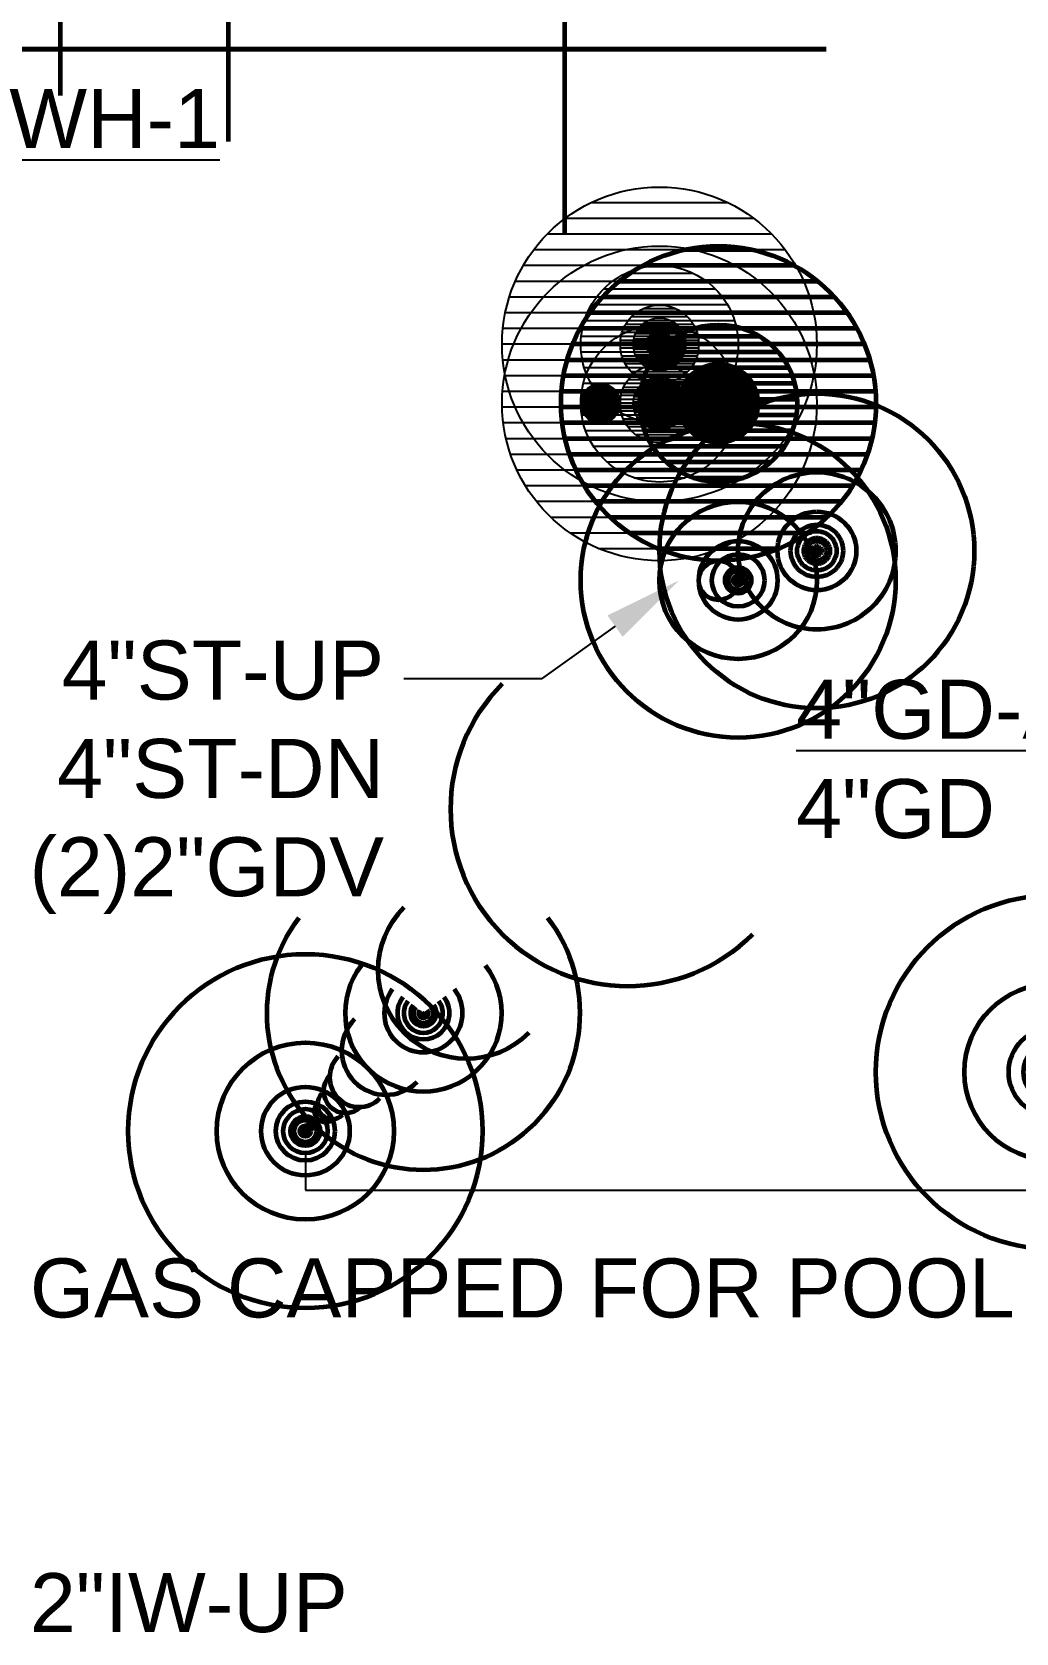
# Model space of a CAD drawing. Extents: x -3637 to 1666, y -2593 to 1817.
# Drawn here: x -2313.7 to -2163.6, y 432.2 to 676.4 of the extents above; entities that cross this region are included whole.
import ezdxf

# ---------------------------------------------------------------- set-up
doc = ezdxf.new("R2010")
doc.units = 0
doc.header["$LTSCALE"] = 36
doc.header["$MEASUREMENT"] = 0
doc.linetypes.add('VENT', pattern=[0.30000000000000004, 0.2, -0.1])
for name, color, linetype in [('G-ANNO-TEXT', 70, 'Continuous'), ('P-GV-N', 3, 'VENT'), ('P-GV-N @ 1 (1)', 3, 'VENT'), ('P-GV-N @ 1 (2)', 3, 'VENT'), ('P-GV-N @ 12', 3, 'VENT'), ('P-GV-N @ 128', 3, 'VENT'), ('P-GV-N @ 16', 3, 'VENT'), ('P-GV-N @ 192', 3, 'VENT'), ('P-GV-N @ 2', 3, 'VENT'), ('P-GV-N @ 24', 3, 'VENT'), ('P-GV-N @ 384', 3, 'VENT'), ('P-GV-N @ 4', 3, 'VENT'), ('P-GV-N @ 48', 3, 'VENT'), ('P-GV-N @ 64', 3, 'VENT'), ('P-GV-N @ 768', 3, 'VENT'), ('P-GV-N @ 8', 3, 'VENT'), ('P-GV-N @ 96', 3, 'VENT'), ('P-TP-N', 4, 'Continuous')]:
    doc.layers.add(name, color=color, linetype=linetype)
for name, color, linetype, lineweight in [('P-FIXT-N', 3, 'Continuous', 60), ('P-FIXT-N @ 1 (1)', 3, 'Continuous', 60), ('P-FIXT-N @ 1 (2)', 3, 'Continuous', 60), ('P-FIXT-N @ 12', 3, 'Continuous', 60), ('P-FIXT-N @ 128', 3, 'Continuous', 60), ('P-FIXT-N @ 16', 3, 'Continuous', 60), ('P-FIXT-N @ 192', 3, 'Continuous', 60), ('P-FIXT-N @ 2', 3, 'Continuous', 60), ('P-FIXT-N @ 24', 3, 'Continuous', 60), ('P-FIXT-N @ 384', 3, 'Continuous', 60), ('P-FIXT-N @ 4', 3, 'Continuous', 60), ('P-FIXT-N @ 48', 3, 'Continuous', 60), ('P-FIXT-N @ 64', 3, 'Continuous', 60), ('P-FIXT-N @ 768', 3, 'Continuous', 60), ('P-FIXT-N @ 8', 3, 'Continuous', 60), ('P-FIXT-N @ 96', 3, 'Continuous', 60), ('P-SAN-N', 6, 'Continuous', 60), ('P-SAN-N @ 1 (1)', 6, 'Continuous', 60), ('P-SAN-N @ 1 (2)', 6, 'Continuous', 60), ('P-SAN-N @ 12', 6, 'Continuous', 60), ('P-SAN-N @ 128', 6, 'Continuous', 60), ('P-SAN-N @ 16', 6, 'Continuous', 60), ('P-SAN-N @ 192', 6, 'Continuous', 60), ('P-SAN-N @ 2', 6, 'Continuous', 60), ('P-SAN-N @ 24', 6, 'Continuous', 60), ('P-SAN-N @ 384', 6, 'Continuous', 60), ('P-SAN-N @ 4', 6, 'Continuous', 60), ('P-SAN-N @ 48', 6, 'Continuous', 60), ('P-SAN-N @ 64', 6, 'Continuous', 60), ('P-SAN-N @ 768', 6, 'Continuous', 60), ('P-SAN-N @ 8', 6, 'Continuous', 60), ('P-SAN-N @ 96', 6, 'Continuous', 60), ('P-SANV-N', 5, 'VENT', 60), ('P-SANV-N @ 1 (1)', 5, 'VENT', 60), ('P-SANV-N @ 1 (2)', 5, 'VENT', 60), ('P-SANV-N @ 12', 5, 'VENT', 60), ('P-SANV-N @ 128', 5, 'VENT', 60), ('P-SANV-N @ 16', 5, 'VENT', 60), ('P-SANV-N @ 192', 5, 'VENT', 60), ('P-SANV-N @ 2', 5, 'VENT', 60), ('P-SANV-N @ 24', 5, 'VENT', 60), ('P-SANV-N @ 384', 5, 'VENT', 60), ('P-SANV-N @ 4', 5, 'VENT', 60), ('P-SANV-N @ 48', 5, 'VENT', 60), ('P-SANV-N @ 64', 5, 'VENT', 60), ('P-SANV-N @ 768', 5, 'VENT', 60), ('P-SANV-N @ 8', 5, 'VENT', 60), ('P-SANV-N @ 96', 5, 'VENT', 60), ('P-STRM-N', 2, 'Continuous', 60), ('P-STRM-N @ 1 (1)', 2, 'Continuous', 60), ('P-STRM-N @ 1 (2)', 2, 'Continuous', 60), ('P-STRM-N @ 12', 2, 'Continuous', 60), ('P-STRM-N @ 128', 2, 'Continuous', 60), ('P-STRM-N @ 16', 2, 'Continuous', 60), ('P-STRM-N @ 192', 2, 'Continuous', 60), ('P-STRM-N @ 2', 2, 'Continuous', 60), ('P-STRM-N @ 24', 2, 'Continuous', 60), ('P-STRM-N @ 384', 2, 'Continuous', 60), ('P-STRM-N @ 4', 2, 'Continuous', 60), ('P-STRM-N @ 48', 2, 'Continuous', 60), ('P-STRM-N @ 64', 2, 'Continuous', 60), ('P-STRM-N @ 768', 2, 'Continuous', 60), ('P-STRM-N @ 8', 2, 'Continuous', 60), ('P-STRM-N @ 96', 2, 'Continuous', 60)]:
    doc.layers.add(name, color=color, linetype=linetype, lineweight=lineweight)
doc.styles.add('Arial', font='arial.ttf')

# ---------------------------------------------------------------- blocks, each defined once
blk = doc.blocks.new('*U7')
blk.add_circle((0, 0), 0.03125)
blk = doc.blocks.new('*U1096')
at = {"layer": 'P-SANV-N @ 1 (1)'}
blk.add_blockref('*U7', (-2194.000000014937, 597.2428015229962), dxfattribs=at)
at = {"layer": 'P-SANV-N @ 1 (2)'}
blk.add_blockref('*U7', (-2194.000000014937, 597.2428015229962), dxfattribs=at)
at = {"layer": 'P-SANV-N @ 12', "xscale": 12, "yscale": 12, "zscale": 12}
blk.add_blockref('*U7', (-2194.000000014937, 597.2428015229962), dxfattribs=at)
at = {"layer": 'P-SANV-N @ 128', "xscale": 128, "yscale": 128, "zscale": 128}
blk.add_blockref('*U7', (-2194.000000014937, 597.2428015229962), dxfattribs=at)
at = {"layer": 'P-SANV-N @ 16', "xscale": 16, "yscale": 16, "zscale": 16}
blk.add_blockref('*U7', (-2194.000000014937, 597.2428015229962), dxfattribs=at)
at = {"layer": 'P-SANV-N @ 192', "xscale": 192, "yscale": 192, "zscale": 192}
blk.add_blockref('*U7', (-2194.000000014937, 597.2428015229962), dxfattribs=at)
at = {"layer": 'P-SANV-N @ 2', "xscale": 2, "yscale": 2, "zscale": 2}
blk.add_blockref('*U7', (-2194.000000014937, 597.2428015229962), dxfattribs=at)
at = {"layer": 'P-SANV-N @ 24', "xscale": 24, "yscale": 24, "zscale": 24}
blk.add_blockref('*U7', (-2194.000000014937, 597.2428015229962), dxfattribs=at)
at = {"layer": 'P-SANV-N @ 384', "xscale": 384, "yscale": 384, "zscale": 384}
blk.add_blockref('*U7', (-2194.000000014937, 597.2428015229962), dxfattribs=at)
at = {"layer": 'P-SANV-N @ 4', "xscale": 4, "yscale": 4, "zscale": 4}
blk.add_blockref('*U7', (-2194.000000014937, 597.2428015229962), dxfattribs=at)
at = {"layer": 'P-SANV-N @ 48', "xscale": 48, "yscale": 48, "zscale": 48}
blk.add_blockref('*U7', (-2194.000000014937, 597.2428015229962), dxfattribs=at)
at = {"layer": 'P-SANV-N @ 64', "xscale": 64, "yscale": 64, "zscale": 64}
blk.add_blockref('*U7', (-2194.000000014937, 597.2428015229962), dxfattribs=at)
at = {"layer": 'P-SANV-N @ 768', "xscale": 768, "yscale": 768, "zscale": 768}
blk.add_blockref('*U7', (-2194.000000014937, 597.2428015229962), dxfattribs=at)
at = {"layer": 'P-SANV-N @ 8', "xscale": 8, "yscale": 8, "zscale": 8}
blk.add_blockref('*U7', (-2194.000000014937, 597.2428015229962), dxfattribs=at)
at = {"layer": 'P-SANV-N @ 96', "xscale": 96, "yscale": 96, "zscale": 96}
blk.add_blockref('*U7', (-2194.000000014937, 597.2428015229962), dxfattribs=at)
blk = doc.blocks.new('*U20')
at = {"linetype": 'Continuous'}
blk.add_circle((0, 0), 0.03515625, dxfattribs=at)
blk.add_arc((0.09046299364832541, 2.556089733746285e-18), 0.03515625, 90, 270, dxfattribs=at)
blk = doc.blocks.new('*U1100')
at = {"layer": 'P-SAN-N @ 1 (1)', "rotation": 45}
blk.add_blockref('*U20', (-2272.000000014937, 508.7428015229962), dxfattribs=at)
at = {"layer": 'P-SAN-N @ 1 (2)', "rotation": 45}
blk.add_blockref('*U20', (-2272.000000014937, 508.7428015229962), dxfattribs=at)
at = {"layer": 'P-SAN-N @ 12', "xscale": 12, "yscale": 12, "zscale": 12, "rotation": 44.99999999999999}
blk.add_blockref('*U20', (-2272.000000014937, 508.7428015229962), dxfattribs=at)
at = {"layer": 'P-SAN-N @ 128', "xscale": 128, "yscale": 128, "zscale": 128, "rotation": 45}
blk.add_blockref('*U20', (-2272.000000014937, 508.7428015229962), dxfattribs=at)
at = {"layer": 'P-SAN-N @ 16', "xscale": 16, "yscale": 16, "zscale": 16, "rotation": 45}
blk.add_blockref('*U20', (-2272.000000014937, 508.7428015229962), dxfattribs=at)
at = {"layer": 'P-SAN-N @ 192', "xscale": 192, "yscale": 192, "zscale": 192, "rotation": 44.99999999999999}
blk.add_blockref('*U20', (-2272.000000014937, 508.7428015229962), dxfattribs=at)
at = {"layer": 'P-SAN-N @ 2', "xscale": 2, "yscale": 2, "zscale": 2, "rotation": 45}
blk.add_blockref('*U20', (-2272.000000014937, 508.7428015229962), dxfattribs=at)
at = {"layer": 'P-SAN-N @ 24', "xscale": 24, "yscale": 24, "zscale": 24, "rotation": 44.99999999999999}
blk.add_blockref('*U20', (-2272.000000014937, 508.7428015229962), dxfattribs=at)
at = {"layer": 'P-SAN-N @ 384', "xscale": 384, "yscale": 384, "zscale": 384, "rotation": 44.99999999999999}
blk.add_blockref('*U20', (-2272.000000014937, 508.7428015229962), dxfattribs=at)
at = {"layer": 'P-SAN-N @ 4', "xscale": 4, "yscale": 4, "zscale": 4, "rotation": 45}
blk.add_blockref('*U20', (-2272.000000014937, 508.7428015229962), dxfattribs=at)
at = {"layer": 'P-SAN-N @ 48', "xscale": 48, "yscale": 48, "zscale": 48, "rotation": 44.99999999999999}
blk.add_blockref('*U20', (-2272.000000014937, 508.7428015229962), dxfattribs=at)
at = {"layer": 'P-SAN-N @ 64', "xscale": 64, "yscale": 64, "zscale": 64, "rotation": 45}
blk.add_blockref('*U20', (-2272.000000014937, 508.7428015229962), dxfattribs=at)
at = {"layer": 'P-SAN-N @ 768', "xscale": 768, "yscale": 768, "zscale": 768, "rotation": 44.99999999999999}
blk.add_blockref('*U20', (-2272.000000014937, 508.7428015229962), dxfattribs=at)
at = {"layer": 'P-SAN-N @ 8', "xscale": 8, "yscale": 8, "zscale": 8, "rotation": 45}
blk.add_blockref('*U20', (-2272.000000014937, 508.7428015229962), dxfattribs=at)
at = {"layer": 'P-SAN-N @ 96', "xscale": 96, "yscale": 96, "zscale": 96, "rotation": 44.99999999999999}
blk.add_blockref('*U20', (-2272.000000014937, 508.7428015229962), dxfattribs=at)
blk = doc.blocks.new('*U13')
at = {"linetype": 'Continuous'}
blk.add_arc((0, 0), 0.03111555437015312, 232.5669694738212, 127.4330305261797, dxfattribs=at)
blk = doc.blocks.new('*U1101')
at = {"layer": 'P-SAN-N @ 1 (1)', "rotation": 270}
blk.add_blockref('*U13', (-2254.000000014937, 526.7428015229962), dxfattribs=at)
at = {"layer": 'P-SAN-N @ 1 (2)', "rotation": 270}
blk.add_blockref('*U13', (-2254.000000014937, 526.7428015229962), dxfattribs=at)
at = {"layer": 'P-SAN-N @ 12', "xscale": 12, "yscale": 12, "zscale": 12, "rotation": 270}
blk.add_blockref('*U13', (-2254.000000014937, 526.7428015229962), dxfattribs=at)
at = {"layer": 'P-SAN-N @ 128', "xscale": 128, "yscale": 128, "zscale": 128, "rotation": 270}
blk.add_blockref('*U13', (-2254.000000014937, 526.7428015229962), dxfattribs=at)
at = {"layer": 'P-SAN-N @ 16', "xscale": 16, "yscale": 16, "zscale": 16, "rotation": 270}
blk.add_blockref('*U13', (-2254.000000014937, 526.7428015229962), dxfattribs=at)
at = {"layer": 'P-SAN-N @ 192', "xscale": 192, "yscale": 192, "zscale": 192, "rotation": 270}
blk.add_blockref('*U13', (-2254.000000014937, 526.7428015229962), dxfattribs=at)
at = {"layer": 'P-SAN-N @ 2', "xscale": 2, "yscale": 2, "zscale": 2, "rotation": 270}
blk.add_blockref('*U13', (-2254.000000014937, 526.7428015229962), dxfattribs=at)
at = {"layer": 'P-SAN-N @ 24', "xscale": 24, "yscale": 24, "zscale": 24, "rotation": 270}
blk.add_blockref('*U13', (-2254.000000014937, 526.7428015229962), dxfattribs=at)
at = {"layer": 'P-SAN-N @ 384', "xscale": 384, "yscale": 384, "zscale": 384, "rotation": 270}
blk.add_blockref('*U13', (-2254.000000014937, 526.7428015229962), dxfattribs=at)
at = {"layer": 'P-SAN-N @ 4', "xscale": 4, "yscale": 4, "zscale": 4, "rotation": 270}
blk.add_blockref('*U13', (-2254.000000014937, 526.7428015229962), dxfattribs=at)
at = {"layer": 'P-SAN-N @ 48', "xscale": 48, "yscale": 48, "zscale": 48, "rotation": 270}
blk.add_blockref('*U13', (-2254.000000014937, 526.7428015229962), dxfattribs=at)
at = {"layer": 'P-SAN-N @ 64', "xscale": 64, "yscale": 64, "zscale": 64, "rotation": 270}
blk.add_blockref('*U13', (-2254.000000014937, 526.7428015229962), dxfattribs=at)
at = {"layer": 'P-SAN-N @ 768', "xscale": 768, "yscale": 768, "zscale": 768, "rotation": 270}
blk.add_blockref('*U13', (-2254.000000014937, 526.7428015229962), dxfattribs=at)
at = {"layer": 'P-SAN-N @ 8', "xscale": 8, "yscale": 8, "zscale": 8, "rotation": 270}
blk.add_blockref('*U13', (-2254.000000014937, 526.7428015229962), dxfattribs=at)
at = {"layer": 'P-SAN-N @ 96', "xscale": 96, "yscale": 96, "zscale": 96, "rotation": 270}
blk.add_blockref('*U13', (-2254.000000014937, 526.7428015229962), dxfattribs=at)
blk = doc.blocks.new('*U25')
h = blk.add_hatch()
h.set_pattern_fill('ANSI31', color=256, scale=0.025, angle=135)
h.set_pattern_definition([(180, (0, 0), (-4.336808689942018e-19, -0.003125), [])])
edge = h.paths.add_edge_path()
edge.add_arc((-3.469446951953614e-18, -6.938893903907228e-18), 0.03125000000000001, 0, 360)
blk.add_circle((0, 0), 0.03125)
blk = doc.blocks.new('*U1112')
at = {"layer": 'P-STRM-N @ 1 (1)'}
blk.add_blockref('*U25', (-2209.000000014937, 619.7428015229962), dxfattribs=at)
at = {"layer": 'P-STRM-N @ 1 (2)'}
blk.add_blockref('*U25', (-2209.000000014937, 619.7428015229962), dxfattribs=at)
at = {"layer": 'P-STRM-N @ 12', "xscale": 12, "yscale": 12, "zscale": 12}
blk.add_blockref('*U25', (-2209.000000014937, 619.7428015229962), dxfattribs=at)
at = {"layer": 'P-STRM-N @ 128', "xscale": 128, "yscale": 128, "zscale": 128}
blk.add_blockref('*U25', (-2209.000000014937, 619.7428015229962), dxfattribs=at)
at = {"layer": 'P-STRM-N @ 16', "xscale": 16, "yscale": 16, "zscale": 16}
blk.add_blockref('*U25', (-2209.000000014937, 619.7428015229962), dxfattribs=at)
at = {"layer": 'P-STRM-N @ 192', "xscale": 192, "yscale": 192, "zscale": 192}
blk.add_blockref('*U25', (-2209.000000014937, 619.7428015229962), dxfattribs=at)
at = {"layer": 'P-STRM-N @ 2', "xscale": 2, "yscale": 2, "zscale": 2}
blk.add_blockref('*U25', (-2209.000000014937, 619.7428015229962), dxfattribs=at)
at = {"layer": 'P-STRM-N @ 24', "xscale": 24, "yscale": 24, "zscale": 24}
blk.add_blockref('*U25', (-2209.000000014937, 619.7428015229962), dxfattribs=at)
at = {"layer": 'P-STRM-N @ 384', "xscale": 384, "yscale": 384, "zscale": 384}
blk.add_blockref('*U25', (-2209.000000014937, 619.7428015229962), dxfattribs=at)
at = {"layer": 'P-STRM-N @ 4', "xscale": 4, "yscale": 4, "zscale": 4}
blk.add_blockref('*U25', (-2209.000000014937, 619.7428015229962), dxfattribs=at)
at = {"layer": 'P-STRM-N @ 48', "xscale": 48, "yscale": 48, "zscale": 48}
blk.add_blockref('*U25', (-2209.000000014937, 619.7428015229962), dxfattribs=at)
at = {"layer": 'P-STRM-N @ 64', "xscale": 64, "yscale": 64, "zscale": 64}
blk.add_blockref('*U25', (-2209.000000014937, 619.7428015229962), dxfattribs=at)
at = {"layer": 'P-STRM-N @ 768', "xscale": 768, "yscale": 768, "zscale": 768}
blk.add_blockref('*U25', (-2209.000000014937, 619.7428015229962), dxfattribs=at)
at = {"layer": 'P-STRM-N @ 8', "xscale": 8, "yscale": 8, "zscale": 8}
blk.add_blockref('*U25', (-2209.000000014937, 619.7428015229962), dxfattribs=at)
at = {"layer": 'P-STRM-N @ 96', "xscale": 96, "yscale": 96, "zscale": 96}
blk.add_blockref('*U25', (-2209.000000014937, 619.7428015229962), dxfattribs=at)
blk = doc.blocks.new('*U1113')
at = {"layer": 'P-STRM-N @ 1 (1)'}
blk.add_blockref('*U7', (-2206.000000014937, 592.7428015229962), dxfattribs=at)
at = {"layer": 'P-STRM-N @ 1 (2)'}
blk.add_blockref('*U7', (-2206.000000014937, 592.7428015229962), dxfattribs=at)
at = {"layer": 'P-STRM-N @ 12', "xscale": 12, "yscale": 12, "zscale": 12}
blk.add_blockref('*U7', (-2206.000000014937, 592.7428015229962), dxfattribs=at)
at = {"layer": 'P-STRM-N @ 128', "xscale": 128, "yscale": 128, "zscale": 128}
blk.add_blockref('*U7', (-2206.000000014937, 592.7428015229962), dxfattribs=at)
at = {"layer": 'P-STRM-N @ 16', "xscale": 16, "yscale": 16, "zscale": 16}
blk.add_blockref('*U7', (-2206.000000014937, 592.7428015229962), dxfattribs=at)
at = {"layer": 'P-STRM-N @ 192', "xscale": 192, "yscale": 192, "zscale": 192}
blk.add_blockref('*U7', (-2206.000000014937, 592.7428015229962), dxfattribs=at)
at = {"layer": 'P-STRM-N @ 2', "xscale": 2, "yscale": 2, "zscale": 2}
blk.add_blockref('*U7', (-2206.000000014937, 592.7428015229962), dxfattribs=at)
at = {"layer": 'P-STRM-N @ 24', "xscale": 24, "yscale": 24, "zscale": 24}
blk.add_blockref('*U7', (-2206.000000014937, 592.7428015229962), dxfattribs=at)
at = {"layer": 'P-STRM-N @ 384', "xscale": 384, "yscale": 384, "zscale": 384}
blk.add_blockref('*U7', (-2206.000000014937, 592.7428015229962), dxfattribs=at)
at = {"layer": 'P-STRM-N @ 4', "xscale": 4, "yscale": 4, "zscale": 4}
blk.add_blockref('*U7', (-2206.000000014937, 592.7428015229962), dxfattribs=at)
at = {"layer": 'P-STRM-N @ 48', "xscale": 48, "yscale": 48, "zscale": 48}
blk.add_blockref('*U7', (-2206.000000014937, 592.7428015229962), dxfattribs=at)
at = {"layer": 'P-STRM-N @ 64', "xscale": 64, "yscale": 64, "zscale": 64}
blk.add_blockref('*U7', (-2206.000000014937, 592.7428015229962), dxfattribs=at)
at = {"layer": 'P-STRM-N @ 768', "xscale": 768, "yscale": 768, "zscale": 768}
blk.add_blockref('*U7', (-2206.000000014937, 592.7428015229962), dxfattribs=at)
at = {"layer": 'P-STRM-N @ 8', "xscale": 8, "yscale": 8, "zscale": 8}
blk.add_blockref('*U7', (-2206.000000014937, 592.7428015229962), dxfattribs=at)
at = {"layer": 'P-STRM-N @ 96', "xscale": 96, "yscale": 96, "zscale": 96}
blk.add_blockref('*U7', (-2209.000000014937, 592.7428015229962), dxfattribs=at)
blk = doc.blocks.new('*U1144')
at = {"layer": 'P-GV-N @ 1 (1)'}
blk.add_blockref('*U25', (-2218.000000014937, 619.7428015229962), dxfattribs=at)
at = {"layer": 'P-GV-N @ 1 (2)'}
blk.add_blockref('*U25', (-2218.000000014937, 619.7428015229962), dxfattribs=at)
at = {"layer": 'P-GV-N @ 12', "xscale": 12, "yscale": 12, "zscale": 12}
blk.add_blockref('*U25', (-2218.000000014937, 619.7428015229962), dxfattribs=at)
at = {"layer": 'P-GV-N @ 128', "xscale": 128, "yscale": 128, "zscale": 128}
blk.add_blockref('*U25', (-2218.000000014937, 619.7428015229962), dxfattribs=at)
at = {"layer": 'P-GV-N @ 16', "xscale": 16, "yscale": 16, "zscale": 16}
blk.add_blockref('*U25', (-2218.000000014937, 619.7428015229962), dxfattribs=at)
at = {"layer": 'P-GV-N @ 192', "xscale": 192, "yscale": 192, "zscale": 192}
blk.add_blockref('*U25', (-2218.000000014937, 619.7428015229962), dxfattribs=at)
at = {"layer": 'P-GV-N @ 2', "xscale": 2, "yscale": 2, "zscale": 2}
blk.add_blockref('*U25', (-2218.000000014937, 619.7428015229962), dxfattribs=at)
at = {"layer": 'P-GV-N @ 24', "xscale": 24, "yscale": 24, "zscale": 24}
blk.add_blockref('*U25', (-2218.000000014937, 619.7428015229962), dxfattribs=at)
at = {"layer": 'P-GV-N @ 384', "xscale": 384, "yscale": 384, "zscale": 384}
blk.add_blockref('*U25', (-2218.000000014937, 619.7428015229962), dxfattribs=at)
at = {"layer": 'P-GV-N @ 4', "xscale": 4, "yscale": 4, "zscale": 4}
blk.add_blockref('*U25', (-2218.000000014937, 619.7428015229962), dxfattribs=at)
at = {"layer": 'P-GV-N @ 48', "xscale": 48, "yscale": 48, "zscale": 48}
blk.add_blockref('*U25', (-2218.000000014937, 619.7428015229962), dxfattribs=at)
at = {"layer": 'P-GV-N @ 64', "xscale": 64, "yscale": 64, "zscale": 64}
blk.add_blockref('*U25', (-2218.000000014937, 619.7428015229962), dxfattribs=at)
at = {"layer": 'P-GV-N @ 768', "xscale": 768, "yscale": 768, "zscale": 768}
blk.add_blockref('*U25', (-2218.000000014937, 619.7428015229962), dxfattribs=at)
at = {"layer": 'P-GV-N @ 8', "xscale": 8, "yscale": 8, "zscale": 8}
blk.add_blockref('*U25', (-2218.000000014937, 619.7428015229962), dxfattribs=at)
at = {"layer": 'P-GV-N @ 96', "xscale": 96, "yscale": 96, "zscale": 96}
blk.add_blockref('*U25', (-2218.000000014937, 619.7428015229962), dxfattribs=at)
blk = doc.blocks.new('*U1168')
at = {"layer": 'P-GV-N @ 1 (1)'}
blk.add_blockref('*U25', (-2218.000000014937, 628.7428015229962), dxfattribs=at)
at = {"layer": 'P-GV-N @ 1 (2)'}
blk.add_blockref('*U25', (-2218.000000014937, 628.7428015229962), dxfattribs=at)
at = {"layer": 'P-GV-N @ 12', "xscale": 12, "yscale": 12, "zscale": 12}
blk.add_blockref('*U25', (-2218.000000014937, 628.7428015229962), dxfattribs=at)
at = {"layer": 'P-GV-N @ 128', "xscale": 128, "yscale": 128, "zscale": 128}
blk.add_blockref('*U25', (-2218.000000014937, 628.7428015229962), dxfattribs=at)
at = {"layer": 'P-GV-N @ 16', "xscale": 16, "yscale": 16, "zscale": 16}
blk.add_blockref('*U25', (-2218.000000014937, 628.7428015229962), dxfattribs=at)
at = {"layer": 'P-GV-N @ 192', "xscale": 192, "yscale": 192, "zscale": 192}
blk.add_blockref('*U25', (-2218.000000014937, 628.7428015229962), dxfattribs=at)
at = {"layer": 'P-GV-N @ 2', "xscale": 2, "yscale": 2, "zscale": 2}
blk.add_blockref('*U25', (-2218.000000014937, 628.7428015229962), dxfattribs=at)
at = {"layer": 'P-GV-N @ 24', "xscale": 24, "yscale": 24, "zscale": 24}
blk.add_blockref('*U25', (-2218.000000014937, 628.7428015229962), dxfattribs=at)
at = {"layer": 'P-GV-N @ 384', "xscale": 384, "yscale": 384, "zscale": 384}
blk.add_blockref('*U25', (-2218.000000014937, 628.7428015229962), dxfattribs=at)
at = {"layer": 'P-GV-N @ 4', "xscale": 4, "yscale": 4, "zscale": 4}
blk.add_blockref('*U25', (-2218.000000014937, 628.7428015229962), dxfattribs=at)
at = {"layer": 'P-GV-N @ 48', "xscale": 48, "yscale": 48, "zscale": 48}
blk.add_blockref('*U25', (-2218.000000014937, 628.7428015229962), dxfattribs=at)
at = {"layer": 'P-GV-N @ 64', "xscale": 64, "yscale": 64, "zscale": 64}
blk.add_blockref('*U25', (-2218.000000014937, 628.7428015229962), dxfattribs=at)
at = {"layer": 'P-GV-N @ 768', "xscale": 768, "yscale": 768, "zscale": 768}
blk.add_blockref('*U25', (-2218.000000014937, 628.7428015229962), dxfattribs=at)
at = {"layer": 'P-GV-N @ 8', "xscale": 8, "yscale": 8, "zscale": 8}
blk.add_blockref('*U25', (-2218.000000014937, 628.7428015229962), dxfattribs=at)
at = {"layer": 'P-GV-N @ 96', "xscale": 96, "yscale": 96, "zscale": 96}
blk.add_blockref('*U25', (-2227.000000014937, 619.7428015229962), dxfattribs=at)
blk = doc.blocks.new('*U98')
at = {"color": 0}
for p, q in [((0.1335549689134511, -2.602085213965211e-17), (0.1335549689134511, 0.03662890696592461)), ((0, -2.081668171172169e-17), (0.1854628089269854, -2.602085213965211e-17))]:
    blk.add_line(p, q, dxfattribs=at)
for p, q in [((0.1335549689134511, -0.03662890696592466), (0.1335549689134511, 0.03662890696592461)), ((0.1854628089269854, -2.602085213965211e-17), (-1.734723475976807e-18, -2.775557561562891e-17))]:
    blk.add_line(p, q)
blk = doc.blocks.new('*U1183')
at = {"layer": 'P-FIXT-N @ 1 (1)'}
blk.add_blockref('*U98', (-2335.000000014937, 673.7428015229962), dxfattribs=at)
at = {"layer": 'P-FIXT-N @ 1 (2)'}
blk.add_blockref('*U98', (-2335.000000014937, 673.7428015229962), dxfattribs=at)
at = {"layer": 'P-FIXT-N @ 12', "xscale": 12, "yscale": 12, "zscale": 12}
blk.add_blockref('*U98', (-2335.000000014937, 673.7428015229962), dxfattribs=at)
at = {"layer": 'P-FIXT-N @ 128', "xscale": 128, "yscale": 128, "zscale": 128}
blk.add_blockref('*U98', (-2335.000000014937, 673.7428015229962), dxfattribs=at)
at = {"layer": 'P-FIXT-N @ 16', "xscale": 16, "yscale": 16, "zscale": 16}
blk.add_blockref('*U98', (-2335.000000014937, 673.7428015229962), dxfattribs=at)
at = {"layer": 'P-FIXT-N @ 192', "xscale": 192, "yscale": 192, "zscale": 192}
blk.add_blockref('*U98', (-2335.000000014937, 673.7428015229962), dxfattribs=at)
at = {"layer": 'P-FIXT-N @ 2', "xscale": 2, "yscale": 2, "zscale": 2}
blk.add_blockref('*U98', (-2335.000000014937, 673.7428015229962), dxfattribs=at)
at = {"layer": 'P-FIXT-N @ 24', "xscale": 24, "yscale": 24, "zscale": 24}
blk.add_blockref('*U98', (-2335.000000014937, 673.7428015229962), dxfattribs=at)
at = {"layer": 'P-FIXT-N @ 384', "xscale": 384, "yscale": 384, "zscale": 384}
blk.add_blockref('*U98', (-2335.000000014937, 673.7428015229962), dxfattribs=at)
at = {"layer": 'P-FIXT-N @ 4', "xscale": 4, "yscale": 4, "zscale": 4}
blk.add_blockref('*U98', (-2335.000000014937, 673.7428015229962), dxfattribs=at)
at = {"layer": 'P-FIXT-N @ 48', "xscale": 48, "yscale": 48, "zscale": 48}
blk.add_blockref('*U98', (-2335.000000014937, 673.7428015229962), dxfattribs=at)
at = {"layer": 'P-FIXT-N @ 64', "xscale": 64, "yscale": 64, "zscale": 64}
blk.add_blockref('*U98', (-2335.000000014937, 673.7428015229962), dxfattribs=at)
at = {"layer": 'P-FIXT-N @ 768', "xscale": 768, "yscale": 768, "zscale": 768}
blk.add_blockref('*U98', (-2335.000000014937, 673.7428015229962), dxfattribs=at)
at = {"layer": 'P-FIXT-N @ 8', "xscale": 8, "yscale": 8, "zscale": 8}
blk.add_blockref('*U98', (-2335.000000014937, 673.7428015229962), dxfattribs=at)
at = {"layer": 'P-FIXT-N @ 96', "xscale": 96, "yscale": 96, "zscale": 96}
blk.add_blockref('*U98', (-2335.000000014937, 673.7428015229962), dxfattribs=at)
blk = doc.blocks.new('*U1193')
at = {"layer": 'P-SAN-N @ 1 (1)', "rotation": 45}
blk.add_blockref('*U20', (-2158.000000014937, 517.7428015229962), dxfattribs=at)
at = {"layer": 'P-SAN-N @ 1 (2)', "rotation": 45}
blk.add_blockref('*U20', (-2158.000000014937, 517.7428015229962), dxfattribs=at)
at = {"layer": 'P-SAN-N @ 12', "xscale": 12, "yscale": 12, "zscale": 12, "rotation": 44.99999999999999}
blk.add_blockref('*U20', (-2158.000000014937, 517.7428015229962), dxfattribs=at)
at = {"layer": 'P-SAN-N @ 128', "xscale": 128, "yscale": 128, "zscale": 128, "rotation": 45}
blk.add_blockref('*U20', (-2158.000000014937, 517.7428015229962), dxfattribs=at)
at = {"layer": 'P-SAN-N @ 16', "xscale": 16, "yscale": 16, "zscale": 16, "rotation": 45}
blk.add_blockref('*U20', (-2158.000000014937, 517.7428015229962), dxfattribs=at)
at = {"layer": 'P-SAN-N @ 192', "xscale": 192, "yscale": 192, "zscale": 192, "rotation": 44.99999999999999}
blk.add_blockref('*U20', (-2158.000000014937, 517.7428015229962), dxfattribs=at)
at = {"layer": 'P-SAN-N @ 2', "xscale": 2, "yscale": 2, "zscale": 2, "rotation": 45}
blk.add_blockref('*U20', (-2158.000000014937, 517.7428015229962), dxfattribs=at)
at = {"layer": 'P-SAN-N @ 24', "xscale": 24, "yscale": 24, "zscale": 24, "rotation": 44.99999999999999}
blk.add_blockref('*U20', (-2158.000000014937, 517.7428015229962), dxfattribs=at)
at = {"layer": 'P-SAN-N @ 384', "xscale": 384, "yscale": 384, "zscale": 384, "rotation": 44.99999999999999}
blk.add_blockref('*U20', (-2158.000000014937, 517.7428015229962), dxfattribs=at)
at = {"layer": 'P-SAN-N @ 4', "xscale": 4, "yscale": 4, "zscale": 4, "rotation": 45}
blk.add_blockref('*U20', (-2158.000000014937, 517.7428015229962), dxfattribs=at)
at = {"layer": 'P-SAN-N @ 48', "xscale": 48, "yscale": 48, "zscale": 48, "rotation": 44.99999999999999}
blk.add_blockref('*U20', (-2158.000000014937, 517.7428015229962), dxfattribs=at)
at = {"layer": 'P-SAN-N @ 64', "xscale": 64, "yscale": 64, "zscale": 64, "rotation": 45}
blk.add_blockref('*U20', (-2158.000000014937, 517.7428015229962), dxfattribs=at)
at = {"layer": 'P-SAN-N @ 768', "xscale": 768, "yscale": 768, "zscale": 768, "rotation": 44.99999999999999}
blk.add_blockref('*U20', (-2158.000000014937, 517.7428015229962), dxfattribs=at)
at = {"layer": 'P-SAN-N @ 8', "xscale": 8, "yscale": 8, "zscale": 8, "rotation": 45}
blk.add_blockref('*U20', (-2158.000000014937, 517.7428015229962), dxfattribs=at)
at = {"layer": 'P-SAN-N @ 96', "xscale": 96, "yscale": 96, "zscale": 96, "rotation": 44.99999999999999}
blk.add_blockref('*U20', (-2158.000000014937, 517.7428015229962), dxfattribs=at)

msp = doc.modelspace()

# ---------------------------------------------------------------- linework, layer by layer
at = {"layer": 'G-ANNO-TEXT'}
msp.add_lwpolyline([(-2224.764801669417, 585.767943198367), (-2236.000000014937, 577.7428015229962), (-2257.000000014937, 577.7428015229962)], dxfattribs=at)
msp.add_solid([(-2225.927278056855, 587.3954101407805), (-2215.000000014937, 592.7428015229962), (-2223.60232528198, 584.1404762559534)], dxfattribs=at)
at = {"layer": 'P-TP-N'}
for p, q in [((-2272.000000014937, 505.7428015229962), (-2272.000000014937, 499.7428015229962)), ((-2272.000000014937, 499.7428015229962), (-2053.000000014937, 499.7428015229962))]:
    msp.add_line(p, q, dxfattribs=at)

# ---------------------------------------------------------------- block references
at = {"layer": 'P-FIXT-N'}
msp.add_blockref('*U1183', (0, 0), dxfattribs=at)
at = {"layer": 'P-GV-N'}
for name in ['*U1168', '*U1144']:
    msp.add_blockref(name, (0, 0), dxfattribs=at)
at = {"layer": 'P-SAN-N'}
for name in ['*U1193', '*U1100', '*U1101']:
    msp.add_blockref(name, (0, 0), dxfattribs=at)
at = {"layer": 'P-SANV-N'}
msp.add_blockref('*U1096', (0, 0), dxfattribs=at)
at = {"layer": 'P-STRM-N'}
for name in ['*U1112', '*U1113']:
    msp.add_blockref(name, (0, 0), dxfattribs=at)

# ---------------------------------------------------------------- texts
at = {"layer": 'G-ANNO-TEXT', "style": 'Arial'}
for s, p in [('%%UWH-1', (-2317.153478868961, 658.7059665980303)), ('%%U4"GD-A', (-2197.159618023122, 568.589322668972)), ('4"GD', (-2197.159618023122, 553.4358438149475))]:
    msp.add_text(s, height=9, dxfattribs=at).set_placement(p)
at = {"layer": 'G-ANNO-TEXT', "char_height": 9, "style": 'Arial'}
for s, insert, attachment_point in [('4"ST-UP\\P4"ST-DN\\P(2)2"GDV', (-2260.000000014937, 583.565789244688), 3), ('GAS CAPPED FOR POOL HEATER', (-2314.000000014937, 489.3195409500083), 1), ('2"IW-UP', (-2314.000000014937, 441.3195409500083), 1)]:
    msp.add_mtext(s, dxfattribs=dict(at, insert=insert, attachment_point=attachment_point))

doc.saveas('drawing.dxf')
